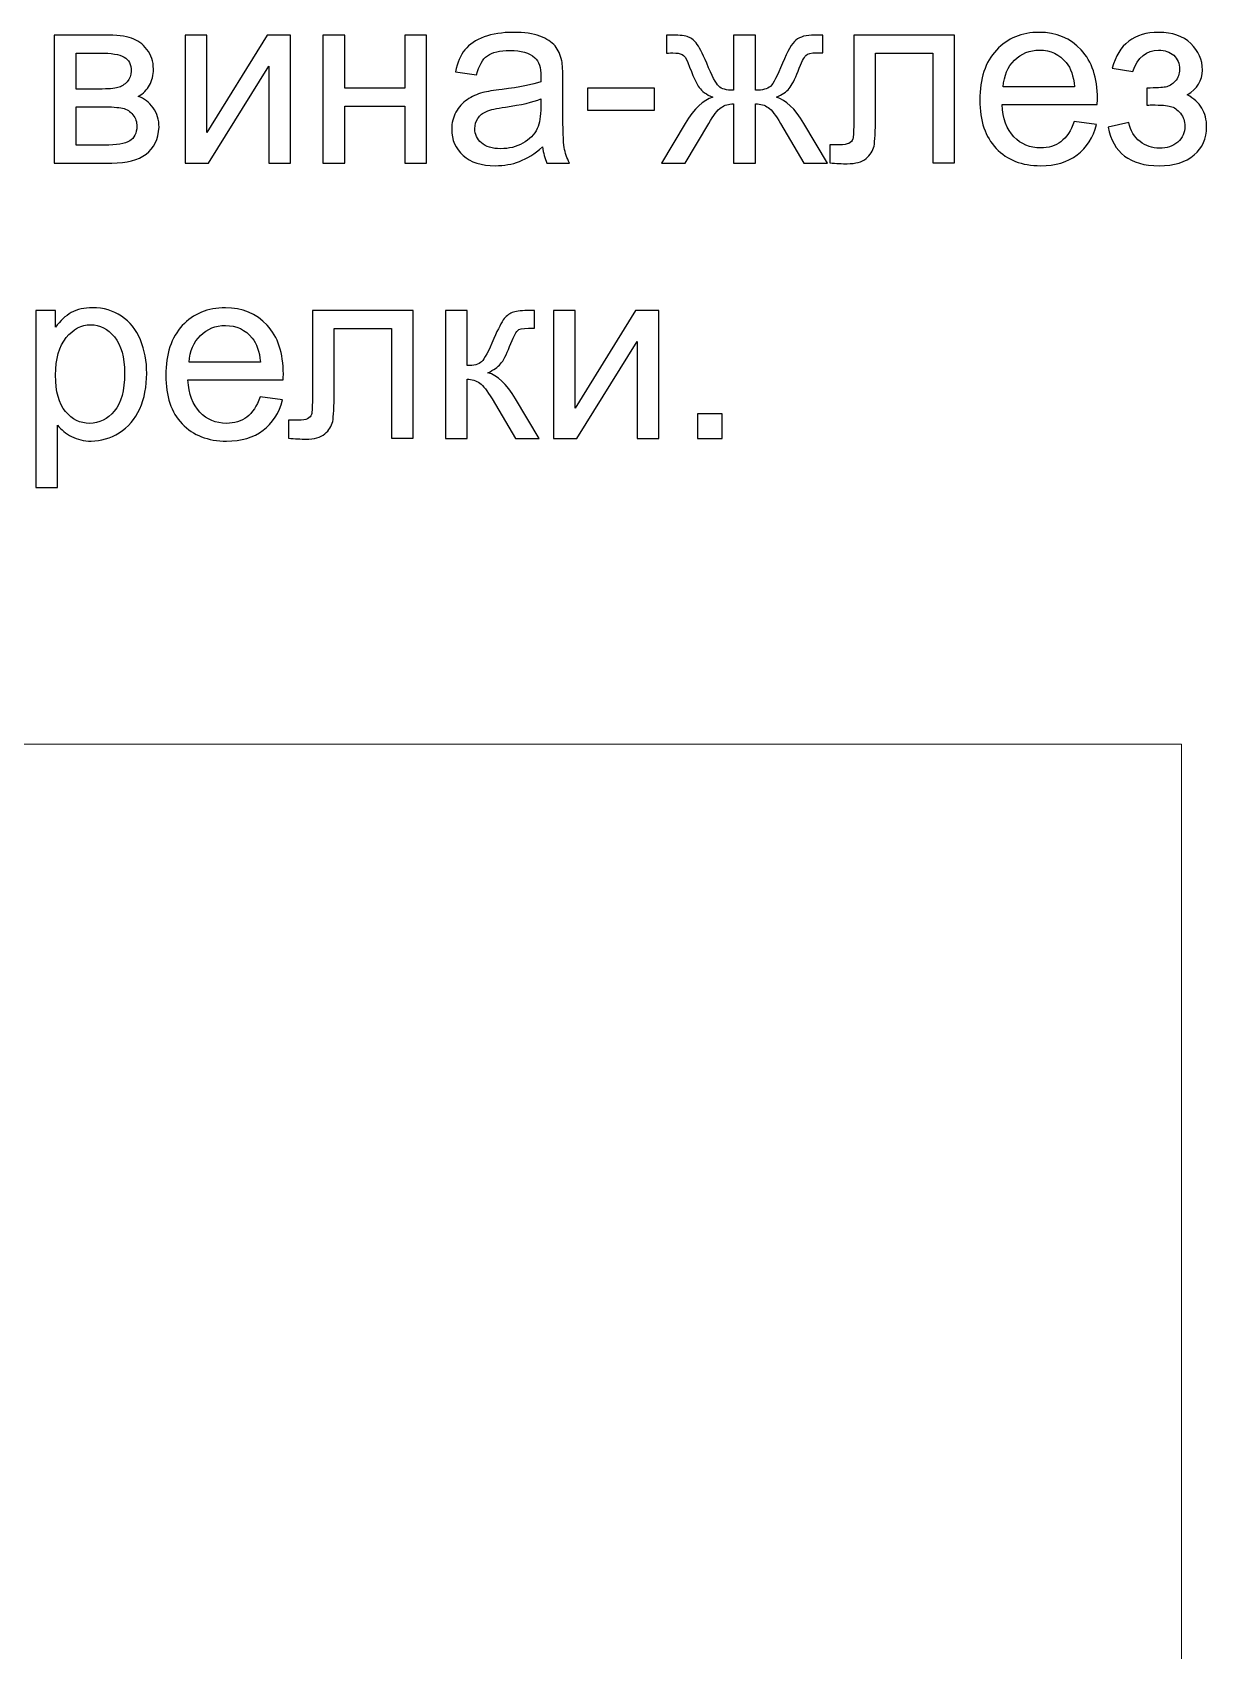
# Model space of a CAD drawing. Header units: millimetres. Extents: x -1744 to 2824, y -3870 to 2862.
# Drawn here: x 1988 to 2117.5, y 2466.6 to 2645 of the extents above; entities that cross this region are included whole.
import ezdxf

# ---------------------------------------------------------------- set-up
doc = ezdxf.new("R2010")
doc.units = ezdxf.units.MM
doc.header["$MEASUREMENT"] = 0
doc.layers.add('layer 1', color=7, linetype='Continuous')

msp = doc.modelspace()

# ---------------------------------------------------------------- linework, layer by layer
at = {"layer": 'layer 1', "color": 253, "lineweight": 20}
msp.add_lwpolyline([(1514.7007, 2218.5199), (2114.7007, 2218.5199), (2114.7007, 2566.5199), (1514.7007, 2566.5199), (1514.7007, 2218.5199)], close=True, dxfattribs=at)
at = {"layer": 'layer 1', "color": 250}
for points, knots in [([(1990.4068, 2644.709), (1990.4068, 2644.709), (1995.91, 2644.709), (1995.91, 2644.709), (1995.91, 2644.709), (1997.2598, 2644.709), (1998.2654, 2644.5958), (1998.9267, 2644.3693), (1998.9267, 2644.3693), (1999.5834, 2644.1428), (2000.1496, 2643.7306), (2000.6207, 2643.1282), (2000.6207, 2643.1282), (2001.0963, 2642.5213), (2001.3318, 2641.8011), (2001.3318, 2640.9586), (2001.3318, 2640.9586), (2001.3318, 2640.2837), (2001.1914, 2639.6949), (2000.9151, 2639.1967), (2000.9151, 2639.1967), (2000.6343, 2638.6939), (2000.2176, 2638.2727), (1999.6559, 2637.9375), (1999.6559, 2637.9375), (2000.3172, 2637.7155), (2000.8653, 2637.3034), (2001.3046, 2636.6964), (2001.3046, 2636.6964), (2001.7394, 2636.094), (2001.9569, 2635.3738), (2001.9569, 2634.5449), (2001.9569, 2634.5449), (2001.8708, 2633.2087), (2001.3907, 2632.2168), (2000.5256, 2631.5736), (2000.5256, 2631.5736), (1999.6604, 2630.9259), (1998.4012, 2630.6043), (1996.7525, 2630.6043), (1996.7525, 2630.6043), (1996.7525, 2630.6043), (1990.4068, 2630.6043), (1990.4068, 2630.6043), (1990.4068, 2630.6043), (1990.4068, 2630.6043), (1990.4068, 2644.709), (1990.4068, 2644.709)], [0, 0, 0, 0, 0.07692308, 0.07692308, 0.07692308, 0.07692308, 0.15384615, 0.15384615, 0.15384615, 0.15384615, 0.23076923, 0.23076923, 0.23076923, 0.23076923, 0.30769231, 0.30769231, 0.30769231, 0.30769231, 0.38461538, 0.38461538, 0.38461538, 0.38461538, 0.46153846, 0.46153846, 0.46153846, 0.46153846, 0.53846154, 0.53846154, 0.53846154, 0.53846154, 0.61538462, 0.61538462, 0.61538462, 0.61538462, 0.69230769, 0.69230769, 0.69230769, 0.69230769, 0.76923077, 0.76923077, 0.76923077, 0.76923077, 0.84615385, 0.84615385, 0.84615385, 0.84615385, 1, 1, 1, 1]), ([(2004.8467, 2644.709), (2004.8467, 2644.709), (2007.2382, 2644.709), (2007.2382, 2644.709), (2007.2382, 2644.709), (2007.2382, 2644.709), (2007.2382, 2633.9516), (2007.2382, 2633.9516), (2007.2382, 2633.9516), (2007.2382, 2633.9516), (2013.8829, 2644.709), (2013.8829, 2644.709), (2013.8829, 2644.709), (2013.8829, 2644.709), (2016.4511, 2644.709), (2016.4511, 2644.709), (2016.4511, 2644.709), (2016.4511, 2644.709), (2016.4511, 2630.6043), (2016.4511, 2630.6043), (2016.4511, 2630.6043), (2016.4511, 2630.6043), (2014.0596, 2630.6043), (2014.0596, 2630.6043), (2014.0596, 2630.6043), (2014.0596, 2630.6043), (2014.0596, 2641.2938), (2014.0596, 2641.2938), (2014.0596, 2641.2938), (2014.0596, 2641.2938), (2007.4239, 2630.6043), (2007.4239, 2630.6043), (2007.4239, 2630.6043), (2007.4239, 2630.6043), (2004.8467, 2630.6043), (2004.8467, 2630.6043), (2004.8467, 2630.6043), (2004.8467, 2630.6043), (2004.8467, 2644.709), (2004.8467, 2644.709)], [0, 0, 0, 0, 0.09090909, 0.09090909, 0.09090909, 0.09090909, 0.18181818, 0.18181818, 0.18181818, 0.18181818, 0.27272727, 0.27272727, 0.27272727, 0.27272727, 0.36363636, 0.36363636, 0.36363636, 0.36363636, 0.45454545, 0.45454545, 0.45454545, 0.45454545, 0.54545455, 0.54545455, 0.54545455, 0.54545455, 0.63636364, 0.63636364, 0.63636364, 0.63636364, 0.72727273, 0.72727273, 0.72727273, 0.72727273, 0.81818182, 0.81818182, 0.81818182, 0.81818182, 1, 1, 1, 1]), ([(2020.0294, 2644.709), (2020.0294, 2644.709), (2022.4209, 2644.709), (2022.4209, 2644.709), (2022.4209, 2644.709), (2022.4209, 2644.709), (2022.4209, 2638.8388), (2022.4209, 2638.8388), (2022.4209, 2638.8388), (2022.4209, 2638.8388), (2029.052, 2638.8388), (2029.052, 2638.8388), (2029.052, 2638.8388), (2029.052, 2638.8388), (2029.052, 2644.709), (2029.052, 2644.709), (2029.052, 2644.709), (2029.052, 2644.709), (2031.4436, 2644.709), (2031.4436, 2644.709), (2031.4436, 2644.709), (2031.4436, 2644.709), (2031.4436, 2630.6043), (2031.4436, 2630.6043), (2031.4436, 2630.6043), (2031.4436, 2630.6043), (2029.052, 2630.6043), (2029.052, 2630.6043), (2029.052, 2630.6043), (2029.052, 2630.6043), (2029.052, 2636.8549), (2029.052, 2636.8549), (2029.052, 2636.8549), (2029.052, 2636.8549), (2022.4209, 2636.8549), (2022.4209, 2636.8549), (2022.4209, 2636.8549), (2022.4209, 2636.8549), (2022.4209, 2630.6043), (2022.4209, 2630.6043), (2022.4209, 2630.6043), (2022.4209, 2630.6043), (2020.0294, 2630.6043), (2020.0294, 2630.6043), (2020.0294, 2630.6043), (2020.0294, 2630.6043), (2020.0294, 2644.709), (2020.0294, 2644.709)], [0, 0, 0, 0, 0.07692308, 0.07692308, 0.07692308, 0.07692308, 0.15384615, 0.15384615, 0.15384615, 0.15384615, 0.23076923, 0.23076923, 0.23076923, 0.23076923, 0.30769231, 0.30769231, 0.30769231, 0.30769231, 0.38461538, 0.38461538, 0.38461538, 0.38461538, 0.46153846, 0.46153846, 0.46153846, 0.46153846, 0.53846154, 0.53846154, 0.53846154, 0.53846154, 0.61538462, 0.61538462, 0.61538462, 0.61538462, 0.69230769, 0.69230769, 0.69230769, 0.69230769, 0.76923077, 0.76923077, 0.76923077, 0.76923077, 0.84615385, 0.84615385, 0.84615385, 0.84615385, 1, 1, 1, 1]), ([(2044.2484, 2632.3708), (2043.3606, 2631.6144), (2042.5045, 2631.0844), (2041.6847, 2630.7719), (2041.6847, 2630.7719), (2040.8649, 2630.4594), (2039.9862, 2630.3054), (2039.044, 2630.3054), (2039.044, 2630.3054), (2037.495, 2630.3054), (2036.3037, 2630.6813), (2035.4703, 2631.4377), (2035.4703, 2631.4377), (2034.6369, 2632.1896), (2034.2202, 2633.1544), (2034.2202, 2634.3275), (2034.2202, 2634.3275), (2034.2202, 2635.016), (2034.3787, 2635.6456), (2034.6912, 2636.2163), (2034.6912, 2636.2163), (2035.0083, 2636.787), (2035.4205, 2637.2399), (2035.9278, 2637.5842), (2035.9278, 2637.5842), (2036.4396, 2637.9284), (2037.0103, 2638.1911), (2037.649, 2638.3678), (2037.649, 2638.3678), (2038.12, 2638.4901), (2038.8311, 2638.6078), (2039.7778, 2638.7256), (2039.7778, 2638.7256), (2041.7073, 2638.9521), (2043.1341, 2639.2284), (2044.0445, 2639.5454), (2044.0445, 2639.5454), (2044.0536, 2639.8716), (2044.0581, 2640.0799), (2044.0581, 2640.166), (2044.0581, 2640.166), (2044.0581, 2641.1353), (2043.8317, 2641.8192), (2043.3787, 2642.2178), (2043.3787, 2642.2178), (2042.7672, 2642.7568), (2041.8568, 2643.0241), (2040.652, 2643.0241), (2040.652, 2643.0241), (2039.5241, 2643.0241), (2038.6907, 2642.8248), (2038.1563, 2642.4307), (2038.1563, 2642.4307), (2037.6172, 2642.0366), (2037.2232, 2641.3391), (2036.965, 2640.3336), (2036.965, 2640.3336), (2036.965, 2640.3336), (2034.6278, 2640.6597), (2034.6278, 2640.6597), (2034.6278, 2640.6597), (2034.8407, 2641.6607), (2035.1895, 2642.4715), (2035.6786, 2643.0875), (2035.6786, 2643.0875), (2036.1678, 2643.7035), (2036.8744, 2644.1745), (2037.7984, 2644.5097), (2037.7984, 2644.5097), (2038.7179, 2644.8404), (2039.7914, 2645.008), (2041.0053, 2645.008), (2041.0053, 2645.008), (2042.2101, 2645.008), (2043.193, 2644.8675), (2043.9494, 2644.5822), (2043.9494, 2644.5822), (2044.7013, 2644.2968), (2045.2584, 2643.9435), (2045.6117, 2643.5132), (2045.6117, 2643.5132), (2045.965, 2643.0829), (2046.2141, 2642.5394), (2046.3591, 2641.8826), (2046.3591, 2641.8826), (2046.4361, 2641.475), (2046.4769, 2640.7412), (2046.4769, 2639.6858), (2046.4769, 2639.6858), (2046.4769, 2639.6858), (2046.4769, 2636.5152), (2046.4769, 2636.5152), (2046.4769, 2636.5152), (2046.4769, 2634.3003), (2046.5267, 2632.9007), (2046.6263, 2632.3074), (2046.6263, 2632.3074), (2046.7214, 2631.714), (2046.9207, 2631.1478), (2047.2106, 2630.6043), (2047.2106, 2630.6043), (2047.2106, 2630.6043), (2044.7104, 2630.6043), (2044.7104, 2630.6043), (2044.7104, 2630.6043), (2044.4703, 2631.1071), (2044.3163, 2631.6959), (2044.2484, 2632.3708)], [0, 0, 0, 0, 0.03571429, 0.03571429, 0.03571429, 0.03571429, 0.07142857, 0.07142857, 0.07142857, 0.07142857, 0.10714286, 0.10714286, 0.10714286, 0.10714286, 0.14285714, 0.14285714, 0.14285714, 0.14285714, 0.17857143, 0.17857143, 0.17857143, 0.17857143, 0.21428571, 0.21428571, 0.21428571, 0.21428571, 0.25, 0.25, 0.25, 0.25, 0.28571429, 0.28571429, 0.28571429, 0.28571429, 0.32142857, 0.32142857, 0.32142857, 0.32142857, 0.35714286, 0.35714286, 0.35714286, 0.35714286, 0.39285714, 0.39285714, 0.39285714, 0.39285714, 0.42857143, 0.42857143, 0.42857143, 0.42857143, 0.46428571, 0.46428571, 0.46428571, 0.46428571, 0.5, 0.5, 0.5, 0.5, 0.53571429, 0.53571429, 0.53571429, 0.53571429, 0.57142857, 0.57142857, 0.57142857, 0.57142857, 0.60714286, 0.60714286, 0.60714286, 0.60714286, 0.64285714, 0.64285714, 0.64285714, 0.64285714, 0.67857143, 0.67857143, 0.67857143, 0.67857143, 0.71428571, 0.71428571, 0.71428571, 0.71428571, 0.75, 0.75, 0.75, 0.75, 0.78571429, 0.78571429, 0.78571429, 0.78571429, 0.82142857, 0.82142857, 0.82142857, 0.82142857, 0.85714286, 0.85714286, 0.85714286, 0.85714286, 0.89285714, 0.89285714, 0.89285714, 0.89285714, 0.92857143, 0.92857143, 0.92857143, 0.92857143, 1, 1, 1, 1]), ([(2067.7335, 2644.709), (2067.7335, 2644.709), (2067.7335, 2638.6214), (2067.7335, 2638.6214), (2067.7335, 2638.6214), (2068.5036, 2638.6214), (2069.0471, 2638.7664), (2069.3596, 2639.0517), (2069.3596, 2639.0517), (2069.6722, 2639.3416), (2070.1206, 2640.1886), (2070.7003, 2641.6018), (2070.7003, 2641.6018), (2071.2439, 2642.9425), (2071.7376, 2643.7941), (2072.1815, 2644.1655), (2072.1815, 2644.1655), (2072.6163, 2644.5278), (2073.3048, 2644.709), (2074.2514, 2644.709), (2074.2514, 2644.709), (2074.2514, 2644.709), (2075.1256, 2644.709), (2075.1256, 2644.709), (2075.1256, 2644.709), (2075.1256, 2644.709), (2075.1256, 2642.7387), (2075.1256, 2642.7387), (2075.1256, 2642.7387), (2075.1256, 2642.7387), (2074.4779, 2642.7523), (2074.4779, 2642.7523), (2074.4779, 2642.7523), (2073.8392, 2642.7523), (2073.4361, 2642.6572), (2073.2595, 2642.4715), (2073.2595, 2642.4715), (2073.0738, 2642.2767), (2072.7884, 2641.6969), (2072.4079, 2640.7322), (2072.4079, 2640.7322), (2072.0546, 2639.8081), (2071.7285, 2639.174), (2071.4296, 2638.8162), (2071.4296, 2638.8162), (2071.1306, 2638.4629), (2070.6596, 2638.1413), (2070.0254, 2637.8469), (2070.0254, 2637.8469), (2071.0582, 2637.5706), (2072.0637, 2636.6149), (2073.0466, 2634.9752), (2073.0466, 2634.9752), (2073.0466, 2634.9752), (2075.6691, 2630.6043), (2075.6691, 2630.6043), (2075.6691, 2630.6043), (2075.6691, 2630.6043), (2073.0421, 2630.6043), (2073.0421, 2630.6043), (2073.0421, 2630.6043), (2073.0421, 2630.6043), (2070.4875, 2634.9707), (2070.4875, 2634.9707), (2070.4875, 2634.9707), (2069.9666, 2635.8585), (2069.5091, 2636.4382), (2069.1241, 2636.7145), (2069.1241, 2636.7145), (2068.7346, 2636.9908), (2068.2726, 2637.1267), (2067.7335, 2637.1267), (2067.7335, 2637.1267), (2067.7335, 2637.1267), (2067.7335, 2630.6043), (2067.7335, 2630.6043), (2067.7335, 2630.6043), (2067.7335, 2630.6043), (2065.2876, 2630.6043), (2065.2876, 2630.6043), (2065.2876, 2630.6043), (2065.2876, 2630.6043), (2065.2876, 2637.1267), (2065.2876, 2637.1267), (2065.2876, 2637.1267), (2064.7577, 2637.1267), (2064.3002, 2636.9908), (2063.9152, 2636.7191), (2063.9152, 2636.7191), (2063.5257, 2636.4473), (2063.0727, 2635.863), (2062.5564, 2634.9662), (2062.5564, 2634.9662), (2062.5564, 2634.9662), (2059.9791, 2630.6043), (2059.9791, 2630.6043), (2059.9791, 2630.6043), (2059.9791, 2630.6043), (2057.352, 2630.6043), (2057.352, 2630.6043), (2057.352, 2630.6043), (2057.352, 2630.6043), (2059.9655, 2634.9752), (2059.9655, 2634.9752), (2059.9655, 2634.9752), (2060.9575, 2636.6149), (2061.9721, 2637.5706), (2063.0048, 2637.8469), (2063.0048, 2637.8469), (2062.2982, 2638.173), (2061.8, 2638.5308), (2061.5191, 2638.9158), (2061.5191, 2638.9158), (2061.2338, 2639.3008), (2060.8125, 2640.2203), (2060.2464, 2641.6743), (2060.2464, 2641.6743), (2060.0516, 2642.1635), (2059.8432, 2642.4624), (2059.6213, 2642.5711), (2059.6213, 2642.5711), (2059.3903, 2642.6843), (2059.0506, 2642.7387), (2058.5976, 2642.7387), (2058.5976, 2642.7387), (2058.4844, 2642.7387), (2058.2489, 2642.7342), (2057.8956, 2642.7251), (2057.8956, 2642.7251), (2057.8956, 2642.7251), (2057.8956, 2644.709), (2057.8956, 2644.709), (2057.8956, 2644.709), (2057.8956, 2644.709), (2058.2262, 2644.709), (2058.2262, 2644.709), (2058.2262, 2644.709), (2059.1502, 2644.709), (2059.7979, 2644.6547), (2060.1739, 2644.5414), (2060.1739, 2644.5414), (2060.5498, 2644.4327), (2060.885, 2644.1972), (2061.184, 2643.8394), (2061.184, 2643.8394), (2061.4784, 2643.4815), (2061.8634, 2642.7387), (2062.3344, 2641.6018), (2062.3344, 2641.6018), (2062.9097, 2640.2113), (2063.3536, 2639.3688), (2063.6616, 2639.0698), (2063.6616, 2639.0698), (2063.9696, 2638.7709), (2064.5131, 2638.6214), (2065.2876, 2638.6214), (2065.2876, 2638.6214), (2065.2876, 2638.6214), (2065.2876, 2644.709), (2065.2876, 2644.709), (2065.2876, 2644.709), (2065.2876, 2644.709), (2067.7335, 2644.709), (2067.7335, 2644.709)], [0, 0, 0, 0, 0.02380952, 0.02380952, 0.02380952, 0.02380952, 0.04761905, 0.04761905, 0.04761905, 0.04761905, 0.07142857, 0.07142857, 0.07142857, 0.07142857, 0.0952381, 0.0952381, 0.0952381, 0.0952381, 0.11904762, 0.11904762, 0.11904762, 0.11904762, 0.14285714, 0.14285714, 0.14285714, 0.14285714, 0.16666667, 0.16666667, 0.16666667, 0.16666667, 0.19047619, 0.19047619, 0.19047619, 0.19047619, 0.21428571, 0.21428571, 0.21428571, 0.21428571, 0.23809524, 0.23809524, 0.23809524, 0.23809524, 0.26190476, 0.26190476, 0.26190476, 0.26190476, 0.28571429, 0.28571429, 0.28571429, 0.28571429, 0.30952381, 0.30952381, 0.30952381, 0.30952381, 0.33333333, 0.33333333, 0.33333333, 0.33333333, 0.35714286, 0.35714286, 0.35714286, 0.35714286, 0.38095238, 0.38095238, 0.38095238, 0.38095238, 0.4047619, 0.4047619, 0.4047619, 0.4047619, 0.42857143, 0.42857143, 0.42857143, 0.42857143, 0.45238095, 0.45238095, 0.45238095, 0.45238095, 0.47619048, 0.47619048, 0.47619048, 0.47619048, 0.5, 0.5, 0.5, 0.5, 0.52380952, 0.52380952, 0.52380952, 0.52380952, 0.54761905, 0.54761905, 0.54761905, 0.54761905, 0.57142857, 0.57142857, 0.57142857, 0.57142857, 0.5952381, 0.5952381, 0.5952381, 0.5952381, 0.61904762, 0.61904762, 0.61904762, 0.61904762, 0.64285714, 0.64285714, 0.64285714, 0.64285714, 0.66666667, 0.66666667, 0.66666667, 0.66666667, 0.69047619, 0.69047619, 0.69047619, 0.69047619, 0.71428571, 0.71428571, 0.71428571, 0.71428571, 0.73809524, 0.73809524, 0.73809524, 0.73809524, 0.76190476, 0.76190476, 0.76190476, 0.76190476, 0.78571429, 0.78571429, 0.78571429, 0.78571429, 0.80952381, 0.80952381, 0.80952381, 0.80952381, 0.83333333, 0.83333333, 0.83333333, 0.83333333, 0.85714286, 0.85714286, 0.85714286, 0.85714286, 0.88095238, 0.88095238, 0.88095238, 0.88095238, 0.9047619, 0.9047619, 0.9047619, 0.9047619, 0.92857143, 0.92857143, 0.92857143, 0.92857143, 0.95238095, 0.95238095, 0.95238095, 0.95238095, 1, 1, 1, 1]), ([(2078.5499, 2644.709), (2078.5499, 2644.709), (2089.6651, 2644.709), (2089.6651, 2644.709), (2089.6651, 2644.709), (2089.6651, 2644.709), (2089.6651, 2630.6179), (2089.6651, 2630.6179), (2089.6651, 2630.6179), (2089.6651, 2630.6179), (2087.2736, 2630.6179), (2087.2736, 2630.6179), (2087.2736, 2630.6179), (2087.2736, 2630.6179), (2087.2736, 2642.7251), (2087.2736, 2642.7251), (2087.2736, 2642.7251), (2087.2736, 2642.7251), (2080.9414, 2642.7251), (2080.9414, 2642.7251), (2080.9414, 2642.7251), (2080.9414, 2642.7251), (2080.9414, 2635.709), (2080.9414, 2635.709), (2080.9414, 2635.709), (2080.9414, 2634.0739), (2080.8871, 2632.9958), (2080.7829, 2632.4704), (2080.7829, 2632.4704), (2080.6742, 2631.9495), (2080.3843, 2631.4966), (2079.9087, 2631.1071), (2079.9087, 2631.1071), (2079.4286, 2630.7175), (2078.7401, 2630.5228), (2077.8387, 2630.5228), (2077.8387, 2630.5228), (2077.2816, 2630.5228), (2076.6384, 2630.559), (2075.9137, 2630.6269), (2075.9137, 2630.6269), (2075.9137, 2630.6269), (2075.9137, 2632.6154), (2075.9137, 2632.6154), (2075.9137, 2632.6154), (2075.9137, 2632.6154), (2076.96, 2632.6154), (2076.96, 2632.6154), (2076.96, 2632.6154), (2077.4537, 2632.6154), (2077.807, 2632.6652), (2078.0199, 2632.7694), (2078.0199, 2632.7694), (2078.2328, 2632.869), (2078.3732, 2633.0321), (2078.4457, 2633.254), (2078.4457, 2633.254), (2078.5136, 2633.476), (2078.5499, 2634.1962), (2078.5499, 2635.4146), (2078.5499, 2635.4146), (2078.5499, 2635.4146), (2078.5499, 2644.709), (2078.5499, 2644.709)], [0, 0, 0, 0, 0.05882353, 0.05882353, 0.05882353, 0.05882353, 0.11764706, 0.11764706, 0.11764706, 0.11764706, 0.17647059, 0.17647059, 0.17647059, 0.17647059, 0.23529412, 0.23529412, 0.23529412, 0.23529412, 0.29411765, 0.29411765, 0.29411765, 0.29411765, 0.35294118, 0.35294118, 0.35294118, 0.35294118, 0.41176471, 0.41176471, 0.41176471, 0.41176471, 0.47058824, 0.47058824, 0.47058824, 0.47058824, 0.52941176, 0.52941176, 0.52941176, 0.52941176, 0.58823529, 0.58823529, 0.58823529, 0.58823529, 0.64705882, 0.64705882, 0.64705882, 0.64705882, 0.70588235, 0.70588235, 0.70588235, 0.70588235, 0.76470588, 0.76470588, 0.76470588, 0.76470588, 0.82352941, 0.82352941, 0.82352941, 0.82352941, 0.88235294, 0.88235294, 0.88235294, 0.88235294, 1, 1, 1, 1]), ([(2102.8594, 2635.17), (2102.8594, 2635.17), (2105.3325, 2634.8439), (2105.3325, 2634.8439), (2105.3325, 2634.8439), (2104.9475, 2633.408), (2104.2273, 2632.2893), (2103.1765, 2631.4966), (2103.1765, 2631.4966), (2102.1256, 2630.7039), (2100.7849, 2630.3054), (2099.1498, 2630.3054), (2099.1498, 2630.3054), (2097.0934, 2630.3054), (2095.4628, 2630.9395), (2094.258, 2632.2077), (2094.258, 2632.2077), (2093.0532, 2633.4714), (2092.4507, 2635.2515), (2092.4507, 2637.5389), (2092.4507, 2637.5389), (2092.4507, 2639.9033), (2093.0577, 2641.7422), (2094.2761, 2643.0467), (2094.2761, 2643.0467), (2095.4945, 2644.3557), (2097.0753, 2645.008), (2099.0184, 2645.008), (2099.0184, 2645.008), (2100.8982, 2645.008), (2102.4336, 2644.3693), (2103.6249, 2643.0875), (2103.6249, 2643.0875), (2104.8161, 2641.8056), (2105.414, 2640.0029), (2105.414, 2637.6793), (2105.414, 2637.6793), (2105.414, 2637.5389), (2105.4095, 2637.326), (2105.4004, 2637.0452), (2105.4004, 2637.0452), (2105.4004, 2637.0452), (2094.8966, 2637.0452), (2094.8966, 2637.0452), (2094.8966, 2637.0452), (2094.9872, 2635.5006), (2095.4221, 2634.3139), (2096.2102, 2633.4941), (2096.2102, 2633.4941), (2096.9938, 2632.6743), (2097.9767, 2632.2621), (2099.1498, 2632.2621), (2099.1498, 2632.2621), (2100.024, 2632.2621), (2100.7713, 2632.4931), (2101.3873, 2632.9551), (2101.3873, 2632.9551), (2102.0079, 2633.4171), (2102.4971, 2634.1554), (2102.8594, 2635.17)], [0, 0, 0, 0, 0.0625, 0.0625, 0.0625, 0.0625, 0.125, 0.125, 0.125, 0.125, 0.1875, 0.1875, 0.1875, 0.1875, 0.25, 0.25, 0.25, 0.25, 0.3125, 0.3125, 0.3125, 0.3125, 0.375, 0.375, 0.375, 0.375, 0.4375, 0.4375, 0.4375, 0.4375, 0.5, 0.5, 0.5, 0.5, 0.5625, 0.5625, 0.5625, 0.5625, 0.625, 0.625, 0.625, 0.625, 0.6875, 0.6875, 0.6875, 0.6875, 0.75, 0.75, 0.75, 0.75, 0.8125, 0.8125, 0.8125, 0.8125, 0.875, 0.875, 0.875, 0.875, 1, 1, 1, 1]), ([(2110.8811, 2636.9908), (2110.8811, 2636.9908), (2110.8811, 2638.866), (2110.8811, 2638.866), (2110.8811, 2638.866), (2111.8866, 2638.8751), (2112.5751, 2638.9158), (2112.9375, 2638.9838), (2112.9375, 2638.9838), (2113.3043, 2639.0563), (2113.6531, 2639.2646), (2113.9792, 2639.6179), (2113.9792, 2639.6179), (2114.3053, 2639.9712), (2114.4684, 2640.4106), (2114.4684, 2640.9405), (2114.4684, 2640.9405), (2114.4684, 2641.5792), (2114.2555, 2642.0955), (2113.8252, 2642.476), (2113.8252, 2642.476), (2113.3949, 2642.861), (2112.8423, 2643.0512), (2112.1584, 2643.0512), (2112.1584, 2643.0512), (2110.8131, 2643.0512), (2109.871, 2642.2631), (2109.332, 2640.6869), (2109.332, 2640.6869), (2109.332, 2640.6869), (2107.0492, 2641.0673), (2107.0492, 2641.0673), (2107.0492, 2641.0673), (2107.7558, 2643.6944), (2109.4679, 2645.008), (2112.1765, 2645.008), (2112.1765, 2645.008), (2113.6803, 2645.008), (2114.8579, 2644.6003), (2115.714, 2643.7805), (2115.714, 2643.7805), (2116.5701, 2642.9606), (2116.9958, 2641.9823), (2116.9958, 2640.8454), (2116.9958, 2640.8454), (2116.9958, 2639.6994), (2116.4387, 2638.7845), (2115.329, 2638.1096), (2115.329, 2638.1096), (2116.0401, 2637.7291), (2116.5701, 2637.2445), (2116.9279, 2636.6556), (2116.9279, 2636.6556), (2117.2812, 2636.0668), (2117.4578, 2635.3693), (2117.4578, 2634.563), (2117.4578, 2634.563), (2117.4578, 2633.2993), (2116.9958, 2632.2757), (2116.0764, 2631.4875), (2116.0764, 2631.4875), (2115.1524, 2630.6994), (2113.866, 2630.3054), (2112.2082, 2630.3054), (2112.2082, 2630.3054), (2108.9923, 2630.3054), (2107.1262, 2631.7276), (2106.6143, 2634.5721), (2106.6143, 2634.5721), (2106.6143, 2634.5721), (2108.87, 2635.0613), (2108.87, 2635.0613), (2108.87, 2635.0613), (2109.0738, 2634.1644), (2109.486, 2633.4669), (2110.1111, 2632.9732), (2110.1111, 2632.9732), (2110.7361, 2632.4795), (2111.4473, 2632.2349), (2112.2535, 2632.2349), (2112.2535, 2632.2349), (2113.0597, 2632.2349), (2113.7301, 2632.4614), (2114.2646, 2632.9188), (2114.2646, 2632.9188), (2114.7991, 2633.3718), (2115.0663, 2633.9516), (2115.0663, 2634.6582), (2115.0663, 2634.6582), (2115.0663, 2635.2062), (2114.8987, 2635.6818), (2114.5635, 2636.0895), (2114.5635, 2636.0895), (2114.2283, 2636.4971), (2113.8705, 2636.7508), (2113.49, 2636.8504), (2113.49, 2636.8504), (2113.1096, 2636.9546), (2112.4211, 2637.0044), (2111.4246, 2637.0044), (2111.4246, 2637.0044), (2111.3431, 2637.0044), (2111.1619, 2636.9999), (2110.8811, 2636.9908)], [0, 0, 0, 0, 0.03703704, 0.03703704, 0.03703704, 0.03703704, 0.07407407, 0.07407407, 0.07407407, 0.07407407, 0.11111111, 0.11111111, 0.11111111, 0.11111111, 0.14814815, 0.14814815, 0.14814815, 0.14814815, 0.18518519, 0.18518519, 0.18518519, 0.18518519, 0.22222222, 0.22222222, 0.22222222, 0.22222222, 0.25925926, 0.25925926, 0.25925926, 0.25925926, 0.2962963, 0.2962963, 0.2962963, 0.2962963, 0.33333333, 0.33333333, 0.33333333, 0.33333333, 0.37037037, 0.37037037, 0.37037037, 0.37037037, 0.40740741, 0.40740741, 0.40740741, 0.40740741, 0.44444444, 0.44444444, 0.44444444, 0.44444444, 0.48148148, 0.48148148, 0.48148148, 0.48148148, 0.51851852, 0.51851852, 0.51851852, 0.51851852, 0.55555556, 0.55555556, 0.55555556, 0.55555556, 0.59259259, 0.59259259, 0.59259259, 0.59259259, 0.62962963, 0.62962963, 0.62962963, 0.62962963, 0.66666667, 0.66666667, 0.66666667, 0.66666667, 0.7037037, 0.7037037, 0.7037037, 0.7037037, 0.74074074, 0.74074074, 0.74074074, 0.74074074, 0.77777778, 0.77777778, 0.77777778, 0.77777778, 0.81481481, 0.81481481, 0.81481481, 0.81481481, 0.85185185, 0.85185185, 0.85185185, 0.85185185, 0.88888889, 0.88888889, 0.88888889, 0.88888889, 0.92592593, 0.92592593, 0.92592593, 0.92592593, 1, 1, 1, 1]), ([(1992.7983, 2638.7573), (1992.7983, 2638.7573), (1995.3348, 2638.7573), (1995.3348, 2638.7573), (1995.3348, 2638.7573), (1996.3449, 2638.7573), (1997.0424, 2638.8117), (1997.4184, 2638.9158), (1997.4184, 2638.9158), (1997.7988, 2639.0245), (1998.1385, 2639.2374), (1998.4375, 2639.5636), (1998.4375, 2639.5636), (1998.7364, 2639.8851), (1998.8859, 2640.2747), (1998.8859, 2640.7276), (1998.8859, 2640.7276), (1998.8859, 2641.475), (1998.6232, 2641.9913), (1998.1023, 2642.2858), (1998.1023, 2642.2858), (1997.5769, 2642.5802), (1996.6801, 2642.7251), (1995.4118, 2642.7251), (1995.4118, 2642.7251), (1995.4118, 2642.7251), (1992.7983, 2642.7251), (1992.7983, 2642.7251), (1992.7983, 2642.7251), (1992.7983, 2642.7251), (1992.7983, 2638.7573), (1992.7983, 2638.7573)], [0, 0, 0, 0, 0.11111111, 0.11111111, 0.11111111, 0.11111111, 0.22222222, 0.22222222, 0.22222222, 0.22222222, 0.33333333, 0.33333333, 0.33333333, 0.33333333, 0.44444444, 0.44444444, 0.44444444, 0.44444444, 0.55555556, 0.55555556, 0.55555556, 0.55555556, 0.66666667, 0.66666667, 0.66666667, 0.66666667, 0.77777778, 0.77777778, 0.77777778, 0.77777778, 1, 1, 1, 1]), ([(2095.0325, 2639.0019), (2095.0325, 2639.0019), (2102.8866, 2639.0019), (2102.8866, 2639.0019), (2102.8866, 2639.0019), (2102.7824, 2640.1886), (2102.4789, 2641.0764), (2101.9852, 2641.6697), (2101.9852, 2641.6697), (2101.2288, 2642.5892), (2100.2414, 2643.0512), (2099.032, 2643.0512), (2099.032, 2643.0512), (2097.9359, 2643.0512), (2097.0164, 2642.6843), (2096.2691, 2641.9506), (2096.2691, 2641.9506), (2095.5262, 2641.2168), (2095.1141, 2640.2339), (2095.0325, 2639.0019)], [0, 0, 0, 0, 0.16666667, 0.16666667, 0.16666667, 0.16666667, 0.33333333, 0.33333333, 0.33333333, 0.33333333, 0.5, 0.5, 0.5, 0.5, 0.66666667, 0.66666667, 0.66666667, 0.66666667, 1, 1, 1, 1]), ([(2044.0581, 2637.6702), (2043.1885, 2637.3169), (2041.884, 2637.018), (2040.1447, 2636.7734), (2040.1447, 2636.7734), (2039.1573, 2636.633), (2038.4597, 2636.4745), (2038.0521, 2636.2978), (2038.0521, 2636.2978), (2037.6444, 2636.1212), (2037.3319, 2635.863), (2037.11, 2635.5278), (2037.11, 2635.5278), (2036.888, 2635.1881), (2036.7748, 2634.8122), (2036.7748, 2634.3954), (2036.7748, 2634.3954), (2036.7748, 2633.7659), (2037.0148, 2633.2359), (2037.4995, 2632.8147), (2037.4995, 2632.8147), (2037.9841, 2632.3934), (2038.6907, 2632.1805), (2039.6193, 2632.1805), (2039.6193, 2632.1805), (2040.5387, 2632.1805), (2041.3586, 2632.3798), (2042.0788, 2632.783), (2042.0788, 2632.783), (2042.7944, 2633.1816), (2043.3244, 2633.7296), (2043.6595, 2634.4226), (2043.6595, 2634.4226), (2043.9177, 2634.9616), (2044.0445, 2635.7543), (2044.0445, 2636.8006), (2044.0445, 2636.8006), (2044.0445, 2636.8006), (2044.0581, 2637.6702), (2044.0581, 2637.6702)], [0, 0, 0, 0, 0.09090909, 0.09090909, 0.09090909, 0.09090909, 0.18181818, 0.18181818, 0.18181818, 0.18181818, 0.27272727, 0.27272727, 0.27272727, 0.27272727, 0.36363636, 0.36363636, 0.36363636, 0.36363636, 0.45454545, 0.45454545, 0.45454545, 0.45454545, 0.54545455, 0.54545455, 0.54545455, 0.54545455, 0.63636364, 0.63636364, 0.63636364, 0.63636364, 0.72727273, 0.72727273, 0.72727273, 0.72727273, 0.81818182, 0.81818182, 0.81818182, 0.81818182, 1, 1, 1, 1]), ([(2049.1991, 2636.4473), (2049.1991, 2636.4473), (2049.1991, 2638.8388), (2049.1991, 2638.8388), (2049.1991, 2638.8388), (2049.1991, 2638.8388), (2056.5911, 2638.8388), (2056.5911, 2638.8388), (2056.5911, 2638.8388), (2056.5911, 2638.8388), (2056.5911, 2636.4473), (2056.5911, 2636.4473), (2056.5911, 2636.4473), (2056.5911, 2636.4473), (2049.1991, 2636.4473), (2049.1991, 2636.4473)], [0, 0, 0, 0, 0.2, 0.2, 0.2, 0.2, 0.4, 0.4, 0.4, 0.4, 0.6, 0.6, 0.6, 0.6, 1, 1, 1, 1]), ([(1992.7983, 2632.561), (1992.7983, 2632.561), (1995.9372, 2632.561), (1995.9372, 2632.561), (1995.9372, 2632.561), (1997.287, 2632.561), (1998.2155, 2632.7196), (1998.7183, 2633.0321), (1998.7183, 2633.0321), (1999.2211, 2633.3491), (1999.4838, 2633.8882), (1999.511, 2634.6627), (1999.511, 2634.6627), (1999.511, 2635.1111), (1999.366, 2635.5323), (1999.0761, 2635.9173), (1999.0761, 2635.9173), (1998.7817, 2636.3023), (1998.4012, 2636.5469), (1997.9347, 2636.6466), (1997.9347, 2636.6466), (1997.4682, 2636.7508), (1996.7163, 2636.8006), (1995.6836, 2636.8006), (1995.6836, 2636.8006), (1995.6836, 2636.8006), (1992.7983, 2636.8006), (1992.7983, 2636.8006), (1992.7983, 2636.8006), (1992.7983, 2636.8006), (1992.7983, 2632.561), (1992.7983, 2632.561)], [0, 0, 0, 0, 0.11111111, 0.11111111, 0.11111111, 0.11111111, 0.22222222, 0.22222222, 0.22222222, 0.22222222, 0.33333333, 0.33333333, 0.33333333, 0.33333333, 0.44444444, 0.44444444, 0.44444444, 0.44444444, 0.55555556, 0.55555556, 0.55555556, 0.55555556, 0.66666667, 0.66666667, 0.66666667, 0.66666667, 0.77777778, 0.77777778, 0.77777778, 0.77777778, 1, 1, 1, 1]), ([(1988.3684, 2594.8352), (1988.3684, 2594.8352), (1988.3684, 2614.3481), (1988.3684, 2614.3481), (1988.3684, 2614.3481), (1988.3684, 2614.3481), (1990.5425, 2614.3481), (1990.5425, 2614.3481), (1990.5425, 2614.3481), (1990.5425, 2614.3481), (1990.5425, 2612.4956), (1990.5425, 2612.4956), (1990.5425, 2612.4956), (1991.0543, 2613.2112), (1991.6341, 2613.7502), (1992.2818, 2614.108), (1992.2818, 2614.108), (1992.925, 2614.4659), (1993.7086, 2614.6471), (1994.6281, 2614.6471), (1994.6281, 2614.6471), (1995.8329, 2614.6471), (1996.8928, 2614.339), (1997.8123, 2613.7185), (1997.8123, 2613.7185), (1998.7317, 2613.1025), (1999.4247, 2612.2283), (1999.8958, 2611.105), (1999.8958, 2611.105), (2000.3623, 2609.9772), (2000.5979, 2608.7452), (2000.5979, 2607.3999), (2000.5979, 2607.3999), (2000.5979, 2605.9641), (2000.3397, 2604.6687), (1999.8233, 2603.5137), (1999.8233, 2603.5137), (1999.307, 2602.3632), (1998.5551, 2601.4799), (1997.5677, 2600.8639), (1997.5677, 2600.8639), (1996.5848, 2600.2525), (1995.5475, 2599.9445), (1994.4605, 2599.9445), (1994.4605, 2599.9445), (1993.6633, 2599.9445), (1992.9476, 2600.112), (1992.318, 2600.4472), (1992.318, 2600.4472), (1991.6839, 2600.7824), (1991.1676, 2601.2036), (1990.7599, 2601.7155), (1990.7599, 2601.7155), (1990.7599, 2601.7155), (1990.7599, 2594.8352), (1990.7599, 2594.8352), (1990.7599, 2594.8352), (1990.7599, 2594.8352), (1988.3684, 2594.8352), (1988.3684, 2594.8352)], [0, 0, 0, 0, 0.0625, 0.0625, 0.0625, 0.0625, 0.125, 0.125, 0.125, 0.125, 0.1875, 0.1875, 0.1875, 0.1875, 0.25, 0.25, 0.25, 0.25, 0.3125, 0.3125, 0.3125, 0.3125, 0.375, 0.375, 0.375, 0.375, 0.4375, 0.4375, 0.4375, 0.4375, 0.5, 0.5, 0.5, 0.5, 0.5625, 0.5625, 0.5625, 0.5625, 0.625, 0.625, 0.625, 0.625, 0.6875, 0.6875, 0.6875, 0.6875, 0.75, 0.75, 0.75, 0.75, 0.8125, 0.8125, 0.8125, 0.8125, 0.875, 0.875, 0.875, 0.875, 1, 1, 1, 1]), ([(2013.1037, 2604.8091), (2013.1037, 2604.8091), (2015.5768, 2604.483), (2015.5768, 2604.483), (2015.5768, 2604.483), (2015.1918, 2603.0471), (2014.4716, 2601.9284), (2013.4208, 2601.1357), (2013.4208, 2601.1357), (2012.3699, 2600.343), (2011.0292, 2599.9445), (2009.3941, 2599.9445), (2009.3941, 2599.9445), (2007.3377, 2599.9445), (2005.7071, 2600.5786), (2004.5023, 2601.8468), (2004.5023, 2601.8468), (2003.2975, 2603.1105), (2002.695, 2604.8906), (2002.695, 2607.178), (2002.695, 2607.178), (2002.695, 2609.5424), (2003.302, 2611.3813), (2004.5204, 2612.6858), (2004.5204, 2612.6858), (2005.7388, 2613.9948), (2007.3196, 2614.6471), (2009.2627, 2614.6471), (2009.2627, 2614.6471), (2011.1425, 2614.6471), (2012.6779, 2614.0084), (2013.8692, 2612.7266), (2013.8692, 2612.7266), (2015.0604, 2611.4447), (2015.6583, 2609.642), (2015.6583, 2607.3184), (2015.6583, 2607.3184), (2015.6583, 2607.178), (2015.6538, 2606.9651), (2015.6447, 2606.6843), (2015.6447, 2606.6843), (2015.6447, 2606.6843), (2005.1409, 2606.6843), (2005.1409, 2606.6843), (2005.1409, 2606.6843), (2005.2315, 2605.1397), (2005.6664, 2603.953), (2006.4545, 2603.1332), (2006.4545, 2603.1332), (2007.2381, 2602.3134), (2008.221, 2601.9012), (2009.3941, 2601.9012), (2009.3941, 2601.9012), (2010.2683, 2601.9012), (2011.0156, 2602.1322), (2011.6316, 2602.5942), (2011.6316, 2602.5942), (2012.2522, 2603.0562), (2012.7414, 2603.7945), (2013.1037, 2604.8091)], [0, 0, 0, 0, 0.0625, 0.0625, 0.0625, 0.0625, 0.125, 0.125, 0.125, 0.125, 0.1875, 0.1875, 0.1875, 0.1875, 0.25, 0.25, 0.25, 0.25, 0.3125, 0.3125, 0.3125, 0.3125, 0.375, 0.375, 0.375, 0.375, 0.4375, 0.4375, 0.4375, 0.4375, 0.5, 0.5, 0.5, 0.5, 0.5625, 0.5625, 0.5625, 0.5625, 0.625, 0.625, 0.625, 0.625, 0.6875, 0.6875, 0.6875, 0.6875, 0.75, 0.75, 0.75, 0.75, 0.8125, 0.8125, 0.8125, 0.8125, 0.875, 0.875, 0.875, 0.875, 1, 1, 1, 1]), ([(2018.8652, 2614.3481), (2018.8652, 2614.3481), (2029.9804, 2614.3481), (2029.9804, 2614.3481), (2029.9804, 2614.3481), (2029.9804, 2614.3481), (2029.9804, 2600.257), (2029.9804, 2600.257), (2029.9804, 2600.257), (2029.9804, 2600.257), (2027.5889, 2600.257), (2027.5889, 2600.257), (2027.5889, 2600.257), (2027.5889, 2600.257), (2027.5889, 2612.3642), (2027.5889, 2612.3642), (2027.5889, 2612.3642), (2027.5889, 2612.3642), (2021.2567, 2612.3642), (2021.2567, 2612.3642), (2021.2567, 2612.3642), (2021.2567, 2612.3642), (2021.2567, 2605.3481), (2021.2567, 2605.3481), (2021.2567, 2605.3481), (2021.2567, 2603.713), (2021.2024, 2602.6349), (2021.0982, 2602.1095), (2021.0982, 2602.1095), (2020.9895, 2601.5886), (2020.6996, 2601.1357), (2020.224, 2600.7462), (2020.224, 2600.7462), (2019.7439, 2600.3566), (2019.0554, 2600.1619), (2018.154, 2600.1619), (2018.154, 2600.1619), (2017.5969, 2600.1619), (2016.9537, 2600.1981), (2016.229, 2600.266), (2016.229, 2600.266), (2016.229, 2600.266), (2016.229, 2602.2545), (2016.229, 2602.2545), (2016.229, 2602.2545), (2016.229, 2602.2545), (2017.2753, 2602.2545), (2017.2753, 2602.2545), (2017.2753, 2602.2545), (2017.769, 2602.2545), (2018.1223, 2602.3043), (2018.3352, 2602.4085), (2018.3352, 2602.4085), (2018.5481, 2602.5081), (2018.6885, 2602.6712), (2018.761, 2602.8931), (2018.761, 2602.8931), (2018.8289, 2603.1151), (2018.8652, 2603.8353), (2018.8652, 2605.0537), (2018.8652, 2605.0537), (2018.8652, 2605.0537), (2018.8652, 2614.3481), (2018.8652, 2614.3481)], [0, 0, 0, 0, 0.05882353, 0.05882353, 0.05882353, 0.05882353, 0.11764706, 0.11764706, 0.11764706, 0.11764706, 0.17647059, 0.17647059, 0.17647059, 0.17647059, 0.23529412, 0.23529412, 0.23529412, 0.23529412, 0.29411765, 0.29411765, 0.29411765, 0.29411765, 0.35294118, 0.35294118, 0.35294118, 0.35294118, 0.41176471, 0.41176471, 0.41176471, 0.41176471, 0.47058824, 0.47058824, 0.47058824, 0.47058824, 0.52941176, 0.52941176, 0.52941176, 0.52941176, 0.58823529, 0.58823529, 0.58823529, 0.58823529, 0.64705882, 0.64705882, 0.64705882, 0.64705882, 0.70588235, 0.70588235, 0.70588235, 0.70588235, 0.76470588, 0.76470588, 0.76470588, 0.76470588, 0.82352941, 0.82352941, 0.82352941, 0.82352941, 0.88235294, 0.88235294, 0.88235294, 0.88235294, 1, 1, 1, 1]), ([(2033.527, 2614.3481), (2033.527, 2614.3481), (2035.9185, 2614.3481), (2035.9185, 2614.3481), (2035.9185, 2614.3481), (2035.9185, 2614.3481), (2035.9185, 2608.2605), (2035.9185, 2608.2605), (2035.9185, 2608.2605), (2036.6795, 2608.2605), (2037.214, 2608.4055), (2037.522, 2608.6999), (2037.522, 2608.6999), (2037.8254, 2608.9898), (2038.2738, 2609.8368), (2038.8717, 2611.2454), (2038.8717, 2611.2454), (2039.3428, 2612.3597), (2039.7233, 2613.0934), (2040.0132, 2613.4467), (2040.0132, 2613.4467), (2040.3076, 2613.8), (2040.6428, 2614.0401), (2041.0232, 2614.1624), (2041.0232, 2614.1624), (2041.4082, 2614.2847), (2042.0197, 2614.3481), (2042.8577, 2614.3481), (2042.8577, 2614.3481), (2042.8577, 2614.3481), (2043.3378, 2614.3481), (2043.3378, 2614.3481), (2043.3378, 2614.3481), (2043.3378, 2614.3481), (2043.3378, 2612.3778), (2043.3378, 2612.3778), (2043.3378, 2612.3778), (2043.3378, 2612.3778), (2042.6719, 2612.3914), (2042.6719, 2612.3914), (2042.6719, 2612.3914), (2042.0424, 2612.3914), (2041.6392, 2612.2963), (2041.4626, 2612.1106), (2041.4626, 2612.1106), (2041.2769, 2611.9158), (2040.9915, 2611.336), (2040.611, 2610.3713), (2040.611, 2610.3713), (2040.2487, 2609.4472), (2039.918, 2608.8086), (2039.6146, 2608.4553), (2039.6146, 2608.4553), (2039.3156, 2608.102), (2038.8491, 2607.7804), (2038.2195, 2607.486), (2038.2195, 2607.486), (2039.2477, 2607.2097), (2040.2623, 2606.254), (2041.2588, 2604.6143), (2041.2588, 2604.6143), (2041.2588, 2604.6143), (2043.8813, 2600.2434), (2043.8813, 2600.2434), (2043.8813, 2600.2434), (2043.8813, 2600.2434), (2041.2542, 2600.2434), (2041.2542, 2600.2434), (2041.2542, 2600.2434), (2041.2542, 2600.2434), (2038.6679, 2604.6007), (2038.6679, 2604.6007), (2038.6679, 2604.6007), (2038.147, 2605.484), (2037.6941, 2606.0637), (2037.3091, 2606.3446), (2037.3091, 2606.3446), (2036.9195, 2606.6254), (2036.4575, 2606.7658), (2035.9185, 2606.7658), (2035.9185, 2606.7658), (2035.9185, 2606.7658), (2035.9185, 2600.2434), (2035.9185, 2600.2434), (2035.9185, 2600.2434), (2035.9185, 2600.2434), (2033.527, 2600.2434), (2033.527, 2600.2434), (2033.527, 2600.2434), (2033.527, 2600.2434), (2033.527, 2614.3481), (2033.527, 2614.3481)], [0, 0, 0, 0, 0.04166667, 0.04166667, 0.04166667, 0.04166667, 0.08333333, 0.08333333, 0.08333333, 0.08333333, 0.125, 0.125, 0.125, 0.125, 0.16666667, 0.16666667, 0.16666667, 0.16666667, 0.20833333, 0.20833333, 0.20833333, 0.20833333, 0.25, 0.25, 0.25, 0.25, 0.29166667, 0.29166667, 0.29166667, 0.29166667, 0.33333333, 0.33333333, 0.33333333, 0.33333333, 0.375, 0.375, 0.375, 0.375, 0.41666667, 0.41666667, 0.41666667, 0.41666667, 0.45833333, 0.45833333, 0.45833333, 0.45833333, 0.5, 0.5, 0.5, 0.5, 0.54166667, 0.54166667, 0.54166667, 0.54166667, 0.58333333, 0.58333333, 0.58333333, 0.58333333, 0.625, 0.625, 0.625, 0.625, 0.66666667, 0.66666667, 0.66666667, 0.66666667, 0.70833333, 0.70833333, 0.70833333, 0.70833333, 0.75, 0.75, 0.75, 0.75, 0.79166667, 0.79166667, 0.79166667, 0.79166667, 0.83333333, 0.83333333, 0.83333333, 0.83333333, 0.875, 0.875, 0.875, 0.875, 0.91666667, 0.91666667, 0.91666667, 0.91666667, 1, 1, 1, 1]), ([(2045.444, 2614.3481), (2045.444, 2614.3481), (2047.8355, 2614.3481), (2047.8355, 2614.3481), (2047.8355, 2614.3481), (2047.8355, 2614.3481), (2047.8355, 2603.5907), (2047.8355, 2603.5907), (2047.8355, 2603.5907), (2047.8355, 2603.5907), (2054.4802, 2614.3481), (2054.4802, 2614.3481), (2054.4802, 2614.3481), (2054.4802, 2614.3481), (2057.0484, 2614.3481), (2057.0484, 2614.3481), (2057.0484, 2614.3481), (2057.0484, 2614.3481), (2057.0484, 2600.2434), (2057.0484, 2600.2434), (2057.0484, 2600.2434), (2057.0484, 2600.2434), (2054.6569, 2600.2434), (2054.6569, 2600.2434), (2054.6569, 2600.2434), (2054.6569, 2600.2434), (2054.6569, 2610.9329), (2054.6569, 2610.9329), (2054.6569, 2610.9329), (2054.6569, 2610.9329), (2048.0212, 2600.2434), (2048.0212, 2600.2434), (2048.0212, 2600.2434), (2048.0212, 2600.2434), (2045.444, 2600.2434), (2045.444, 2600.2434), (2045.444, 2600.2434), (2045.444, 2600.2434), (2045.444, 2614.3481), (2045.444, 2614.3481)], [0, 0, 0, 0, 0.09090909, 0.09090909, 0.09090909, 0.09090909, 0.18181818, 0.18181818, 0.18181818, 0.18181818, 0.27272727, 0.27272727, 0.27272727, 0.27272727, 0.36363636, 0.36363636, 0.36363636, 0.36363636, 0.45454545, 0.45454545, 0.45454545, 0.45454545, 0.54545455, 0.54545455, 0.54545455, 0.54545455, 0.63636364, 0.63636364, 0.63636364, 0.63636364, 0.72727273, 0.72727273, 0.72727273, 0.72727273, 0.81818182, 0.81818182, 0.81818182, 0.81818182, 1, 1, 1, 1]), ([(1990.5425, 2607.2097), (1990.5425, 2605.4024), (1990.9094, 2604.0663), (1991.6386, 2603.2011), (1991.6386, 2603.2011), (1992.3724, 2602.336), (1993.2602, 2601.9012), (1994.3019, 2601.9012), (1994.3019, 2601.9012), (1995.3618, 2601.9012), (1996.2677, 2602.3496), (1997.0196, 2603.2464), (1997.0196, 2603.2464), (1997.776, 2604.1433), (1998.152, 2605.5293), (1998.152, 2607.409), (1998.152, 2607.409), (1998.152, 2609.2027), (1997.7851, 2610.5434), (1997.0468, 2611.4357), (1997.0468, 2611.4357), (1996.3085, 2612.328), (1995.4298, 2612.7719), (1994.4061, 2612.7719), (1994.4061, 2612.7719), (1993.3915, 2612.7719), (1992.4947, 2612.2963), (1991.7156, 2611.3496), (1991.7156, 2611.3496), (1990.932, 2610.3984), (1990.5425, 2609.0215), (1990.5425, 2607.2097)], [0, 0, 0, 0, 0.11111111, 0.11111111, 0.11111111, 0.11111111, 0.22222222, 0.22222222, 0.22222222, 0.22222222, 0.33333333, 0.33333333, 0.33333333, 0.33333333, 0.44444444, 0.44444444, 0.44444444, 0.44444444, 0.55555556, 0.55555556, 0.55555556, 0.55555556, 0.66666667, 0.66666667, 0.66666667, 0.66666667, 0.77777778, 0.77777778, 0.77777778, 0.77777778, 1, 1, 1, 1]), ([(2005.2768, 2608.641), (2005.2768, 2608.641), (2013.1309, 2608.641), (2013.1309, 2608.641), (2013.1309, 2608.641), (2013.0267, 2609.8277), (2012.7232, 2610.7155), (2012.2295, 2611.3088), (2012.2295, 2611.3088), (2011.4731, 2612.2283), (2010.4857, 2612.6903), (2009.2763, 2612.6903), (2009.2763, 2612.6903), (2008.1802, 2612.6903), (2007.2607, 2612.3234), (2006.5134, 2611.5897), (2006.5134, 2611.5897), (2005.7705, 2610.8559), (2005.3584, 2609.873), (2005.2768, 2608.641)], [0, 0, 0, 0, 0.16666667, 0.16666667, 0.16666667, 0.16666667, 0.33333333, 0.33333333, 0.33333333, 0.33333333, 0.5, 0.5, 0.5, 0.5, 0.66666667, 0.66666667, 0.66666667, 0.66666667, 1, 1, 1, 1]), ([(2061.3061, 2600.2434), (2061.3061, 2600.2434), (2061.3061, 2602.9611), (2061.3061, 2602.9611), (2061.3061, 2602.9611), (2061.3061, 2602.9611), (2064.0237, 2602.9611), (2064.0237, 2602.9611), (2064.0237, 2602.9611), (2064.0237, 2602.9611), (2064.0237, 2600.2434), (2064.0237, 2600.2434), (2064.0237, 2600.2434), (2064.0237, 2600.2434), (2061.3061, 2600.2434), (2061.3061, 2600.2434)], [0, 0, 0, 0, 0.2, 0.2, 0.2, 0.2, 0.4, 0.4, 0.4, 0.4, 0.6, 0.6, 0.6, 0.6, 1, 1, 1, 1])]:
    msp.add_open_spline(points, degree=3, knots=knots, dxfattribs=at)

doc.saveas('drawing.dxf')
